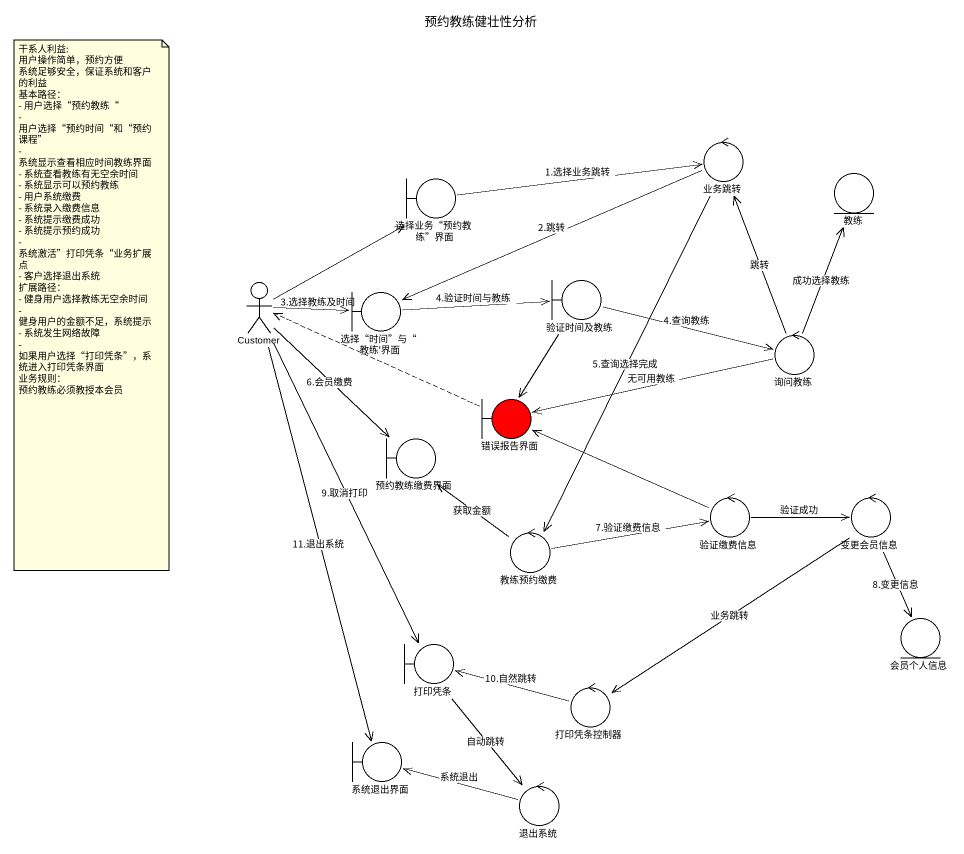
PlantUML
@startuml
title 预约教练健壮性分析
control 业务跳转
boundary "选择业务“预约教练”界面" as 选择业务_预约教练_界面
entity 教练
actor Customer
boundary "选择“时间”与“教练'界面" as 选择_时间_与_教练_界面
boundary 验证时间及教练
control 询问教练
boundary 错误报告界面 #FF0000
boundary 预约教练缴费界面
control 验证缴费信息
control 变更会员信息
control 教练预约缴费
entity 会员个人信息
boundary 打印凭条
control 打印凭条控制器
boundary 系统退出界面
control 退出系统
业务跳转 -left-> 选择_时间_与_教练_界面 : 2.跳转
业务跳转 --> 教练预约缴费 : 5.查询选择完成
选择业务_预约教练_界面 -right-> 业务跳转 : 1.选择业务跳转
Customer -up-> 选择业务_预约教练_界面
Customer -right-> 选择_时间_与_教练_界面 : 3.选择教练及时间
Customer --> 预约教练缴费界面 : 6.会员缴费
Customer --> 打印凭条 : 9.取消打印
Customer --> 系统退出界面 : 11.退出系统
选择_时间_与_教练_界面 -right-> 验证时间及教练 : 4.验证时间与教练
验证时间及教练 -right-> 询问教练 : 4.查询教练
验证时间及教练 --> 错误报告界面
询问教练 -up-> 业务跳转 : 跳转
询问教练 -up-> 教练 : 成功选择教练
询问教练 -left-> 错误报告界面 : 无可用教练
错误报告界面 .left.> Customer
验证缴费信息 -left-> 错误报告界面
验证缴费信息 -right-> 变更会员信息 : 验证成功
变更会员信息 --> 会员个人信息 : 8.变更信息
变更会员信息 --> 打印凭条控制器 : 业务跳转
教练预约缴费 -up-> 预约教练缴费界面 : 获取金额
教练预约缴费 -right-> 验证缴费信息 : 7.验证缴费信息
打印凭条 --> 退出系统 : 自动跳转
打印凭条控制器 -left-> 打印凭条 : 10.自然跳转
退出系统 -left-> 系统退出界面 : 系统退出
note as N1
  干系人利益:
  用户操作简单，预约方便
  系统足够安全，保证系统和客户的利益
  基本路径：
  - 用户选择“预约教练“
  - 用户选择“预约时间“和“预约课程”
  - 系统显示查看相应时间教练界面
  - 系统查看教练有无空余时间
  - 系统显示可以预约教练
  - 用户系统缴费
  - 系统录入缴费信息
  - 系统提示缴费成功
  - 系统提示预约成功
  - 系统激活”打印凭条“业务扩展点
  - 客户选择退出系统
  扩展路径：
  - 健身用户选择教练无空余时间
  - 健身用户的金额不足，系统提示
  - 系统发生网络故障
  - 如果用户选择“打印凭条”，系统进入打印凭条界面
  业务规则：
  预约教练必须教授本会员
end note
@enduml
